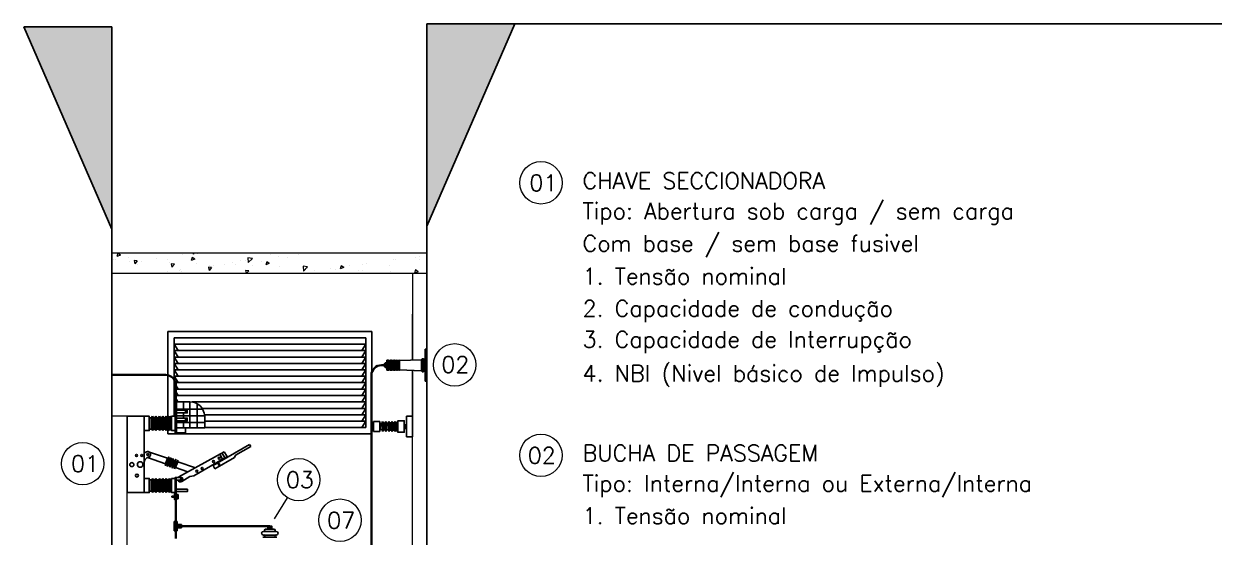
# Model space of a CAD drawing. Extents: x 2368 to 5238, y 905 to 1916.
# Drawn here: x 2409.45 to 2421.13, y 912.55 to 917.58 of the extents above; entities that cross this region are included whole.
import ezdxf

# ---------------------------------------------------------------- set-up
doc = ezdxf.new("R2010")
doc.units = 0
doc.header["$LTSCALE"] = 10
doc.layers.get('0').update_dxf_attribs({"linetype": 'CONTINUOUS'})
for name, color, linetype, lineweight in [('alvenaria', 2, 'CONTINUOUS', 15), ('TEXTO', 2, 'CONTINUOUS', 15), ('Vergalhão', 4, 'CONTINUOUS', 35)]:
    doc.layers.add(name, color=color, linetype=linetype, lineweight=lineweight)
for name, color, linetype in [('BUCHA DE PASSAGEM', 20, 'CONTINUOUS'), ('chave seccionadora', 2, 'CONTINUOUS'), ('ISOLADOR DE PEDESTAL', 2, 'CONTINUOUS'), ('JANELA VENTILAÇÃO', 1, 'CONTINUOUS'), ('TP', 1, 'CONTINUOUS'), ('TRANFORMADOR DE POTENCIAL 25KV', 20, 'CONTINUOUS')]:
    doc.layers.add(name, color=color, linetype=linetype)
doc.styles.add('CP', font='simplex.shx')

msp = doc.modelspace()

# ---------------------------------------------------------------- hatches: boundary and pattern name
h = msp.add_hatch(color=210)
h.dxf.hatch_style = 1
h.paths.add_polyline_path([(2410.318, 915.572), (2410.318, 917.554), (2409.454, 917.554)])
h.paths.add_polyline_path([(2409.454, 905.83), (2410.318, 905.83), (2410.318, 907.812)])
h = msp.add_hatch(color=210)
h.dxf.hatch_style = 1
h.paths.add_polyline_path([(2414.272, 917.583), (2413.408, 917.583), (2413.408, 915.602)])
h.paths.add_polyline_path([(2413.408, 907.842), (2413.408, 905.86), (2414.272, 905.86)])
at = {"layer": 'Vergalhão', "lineweight": -3}
h = msp.add_hatch(color=1, dxfattribs=at)
h.dxf.hatch_style = 1
h.paths.add_polyline_path([(2410.928, 912.617), (2410.96, 912.617), (2410.96, 912.646), (2411.001, 912.646), (2411.001, 912.678), (2410.96, 912.678), (2410.96, 912.706), (2410.928, 912.706)])

# ---------------------------------------------------------------- linework, layer by layer
at = {"color": 210}
for p, q in [((2410.318, 917.554), (2409.454, 917.554)), ((2409.454, 917.554), (2410.318, 915.572)), ((2410.318, 917.554), (2410.318, 905.83)), ((2410.318, 905.83), (2410.318, 917.554)), ((2410.318, 905.83), (2410.318, 917.554)), ((2410.318, 905.83), (2410.318, 917.554)), ((2413.408, 905.86), (2413.408, 917.583)), ((2413.408, 917.583), (2414.272, 917.583)), ((2414.272, 917.583), (2413.408, 915.602)), ((2413.408, 917.583), (2414.272, 917.583)), ((2413.408, 917.583), (2435.004, 917.583)), ((2413.408, 917.554), (2413.408, 905.86))]:
    msp.add_line(p, q, dxfattribs=at)
at = {"color": 1}
for p, q in [((2413.208, 913.536), (2413.208, 913.739)), ((2413.208, 913.739), (2413.268, 913.739)), ((2413.268, 913.739), (2413.268, 913.536)), ((2413.268, 913.536), (2413.208, 913.536))]:
    msp.add_line(p, q, dxfattribs=at)
at = {"layer": 'alvenaria', "color": 52, "true_color": 0xc8c92d}
for p, q in [((2410.318, 915.339), (2413.408, 915.339)), ((2410.318, 915.139), (2413.408, 915.139))]:
    msp.add_line(p, q, dxfattribs=at)
at = {"layer": 'alvenaria', "color": 52, "linetype": 'Continuous', "true_color": 0xc8c92d}
for p, q in [((2410.377, 915.335), (2410.367, 915.304)), ((2410.402, 915.318), (2410.367, 915.304)), ((2410.402, 915.318), (2410.377, 915.335)), ((2410.485, 915.292), (2410.485, 915.292)), ((2410.752, 915.289), (2410.752, 915.289)), ((2410.805, 915.334), (2410.805, 915.334)), ((2410.862, 915.279), (2410.862, 915.279)), ((2411.008, 915.322), (2411.008, 915.322)), ((2411.107, 915.294), (2411.097, 915.263)), ((2411.132, 915.277), (2411.107, 915.294)), ((2411.113, 915.339), (2411.114, 915.328)), ((2411.125, 915.339), (2411.114, 915.328)), ((2411.158, 915.33), (2411.158, 915.33)), ((2411.651, 915.292), (2411.656, 915.244)), ((2411.696, 915.285), (2411.651, 915.292)), ((2411.696, 915.285), (2411.656, 915.244)), ((2411.873, 915.32), (2411.873, 915.32)), ((2411.953, 915.303), (2411.953, 915.303)), ((2412.044, 915.295), (2412.044, 915.295)), ((2412.145, 915.328), (2412.145, 915.328)), ((2412.308, 915.333), (2412.308, 915.333)), ((2413.292, 915.296), (2413.292, 915.296)), ((2413.34, 915.303), (2413.34, 915.303)), ((2410.337, 915.27), (2410.337, 915.27)), ((2410.357, 915.275), (2410.357, 915.275)), ((2410.488, 915.251), (2410.488, 915.251)), ((2410.567, 915.26), (2410.537, 915.263)), ((2410.537, 915.263), (2410.543, 915.231)), ((2410.567, 915.26), (2410.543, 915.231)), ((2410.566, 915.228), (2410.566, 915.228)), ((2410.609, 915.259), (2410.609, 915.259)), ((2410.88, 915.248), (2410.88, 915.248)), ((2410.931, 915.228), (2410.901, 915.231)), ((2410.901, 915.231), (2410.907, 915.199)), ((2410.931, 915.228), (2410.907, 915.199)), ((2410.984, 915.167), (2410.984, 915.167)), ((2410.991, 915.176), (2410.991, 915.176)), ((2411.132, 915.277), (2411.097, 915.264)), ((2411.151, 915.236), (2411.151, 915.236)), ((2411.263, 915.189), (2411.263, 915.189)), ((2411.296, 915.196), (2411.265, 915.199)), ((2411.265, 915.199), (2411.271, 915.167)), ((2411.296, 915.196), (2411.271, 915.167)), ((2411.28, 915.218), (2411.28, 915.218)), ((2411.312, 915.218), (2411.312, 915.218)), ((2411.422, 915.225), (2411.422, 915.225)), ((2411.505, 915.244), (2411.505, 915.244)), ((2411.527, 915.227), (2411.527, 915.227)), ((2411.576, 915.269), (2411.576, 915.269)), ((2411.66, 915.164), (2411.63, 915.167)), ((2411.63, 915.167), (2411.635, 915.139)), ((2411.632, 915.26), (2411.632, 915.26)), ((2411.66, 915.164), (2411.639, 915.139)), ((2411.693, 915.213), (2411.693, 915.213)), ((2411.783, 915.259), (2411.783, 915.259)), ((2411.837, 915.253), (2411.827, 915.223)), ((2411.862, 915.236), (2411.827, 915.223)), ((2411.862, 915.236), (2411.837, 915.253)), ((2411.964, 915.202), (2411.964, 915.202)), ((2412.193, 915.208), (2412.199, 915.159)), ((2412.238, 915.201), (2412.193, 915.208)), ((2412.238, 915.201), (2412.199, 915.159)), ((2412.236, 915.19), (2412.236, 915.19)), ((2412.302, 915.164), (2412.302, 915.164)), ((2412.459, 915.187), (2412.459, 915.187)), ((2412.507, 915.179), (2412.507, 915.179)), ((2412.567, 915.213), (2412.557, 915.182)), ((2412.592, 915.196), (2412.557, 915.182)), ((2412.558, 915.196), (2412.558, 915.196)), ((2412.592, 915.196), (2412.567, 915.213)), ((2412.652, 915.212), (2412.652, 915.212)), ((2412.74, 915.169), (2412.74, 915.169)), ((2412.778, 915.167), (2412.778, 915.167)), ((2412.779, 915.229), (2412.779, 915.229)), ((2412.819, 915.232), (2412.819, 915.232)), ((2413.037, 915.22), (2413.037, 915.22)), ((2413.083, 915.27), (2413.083, 915.27)), ((2413.1, 915.271), (2413.1, 915.271)), ((2413.297, 915.172), (2413.287, 915.141)), ((2413.322, 915.155), (2413.297, 915.172)), ((2413.333, 915.271), (2413.333, 915.271)), ((2410.864, 915.159), (2410.864, 915.159)), ((2411.002, 915.153), (2411.002, 915.153)), ((2412.138, 915.144), (2412.138, 915.144)), ((2413.049, 915.156), (2413.049, 915.156)), ((2413.322, 915.155), (2413.287, 915.141)), ((2413.32, 915.144), (2413.32, 915.144))]:
    msp.add_line(p, q, dxfattribs=at)
at = {"layer": 'alvenaria'}
for p, q in [((2413.268, 915.139), (2413.268, 914.739)), ((2410.468, 913.739), (2410.318, 913.739)), ((2410.468, 908.339), (2410.468, 913.739)), ((2413.268, 908.339), (2413.268, 913.739))]:
    msp.add_line(p, q, dxfattribs=at)
at = {"layer": 'alvenaria', "lineweight": 25}
for p, q in [((2413.268, 914.739), (2413.268, 914.289)), ((2413.268, 914.189), (2413.268, 913.739))]:
    msp.add_line(p, q, dxfattribs=at)
at = {"layer": 'BUCHA DE PASSAGEM'}
for p, q in [((2413.392, 914.084), (2413.392, 914.396)), ((2413.392, 914.396), (2413.408, 914.396)), ((2413.408, 914.396), (2413.408, 914.084)), ((2412.999, 914.252), (2412.989, 914.252)), ((2412.989, 914.252), (2412.989, 914.225)), ((2412.989, 914.244), (2412.999, 914.244)), ((2412.989, 914.232), (2412.999, 914.232)), ((2412.999, 914.216), (2412.999, 914.262)), ((2412.999, 914.262), (2413.003, 914.262)), ((2412.999, 914.225), (2412.999, 914.252)), ((2413.003, 914.262), (2413.003, 914.216)), ((2413.003, 914.216), (2413.003, 914.262)), ((2413.003, 914.262), (2413.007, 914.262)), ((2413.007, 914.262), (2413.007, 914.216)), ((2413.007, 914.251), (2413.016, 914.251)), ((2413.007, 914.238), (2413.016, 914.238)), ((2413.016, 914.19), (2413.016, 914.287)), ((2413.016, 914.287), (2413.024, 914.287)), ((2413.024, 914.287), (2413.024, 914.19)), ((2413.027, 914.285), (2413.027, 914.193)), ((2413.038, 914.193), (2413.038, 914.285)), ((2413.044, 914.193), (2413.044, 914.285)), ((2413.055, 914.193), (2413.055, 914.285)), ((2413.066, 914.193), (2413.066, 914.285)), ((2413.073, 914.193), (2413.073, 914.285)), ((2413.084, 914.193), (2413.084, 914.285)), ((2413.095, 914.193), (2413.095, 914.285)), ((2413.101, 914.193), (2413.101, 914.285)), ((2413.112, 914.193), (2413.112, 914.285)), ((2413.123, 914.193), (2413.123, 914.285)), ((2413.13, 914.193), (2413.13, 914.285)), ((2413.141, 914.285), (2413.354, 914.292)), ((2413.141, 914.193), (2413.141, 914.285)), ((2413.354, 914.185), (2413.354, 914.292)), ((2413.363, 914.299), (2413.36, 914.299)), ((2413.36, 914.299), (2413.36, 914.179)), ((2413.375, 914.301), (2413.363, 914.301)), ((2413.363, 914.301), (2413.363, 914.175)), ((2413.363, 914.179), (2413.363, 914.299)), ((2413.375, 914.175), (2413.375, 914.301)), ((2413.392, 914.298), (2413.375, 914.298)), ((2413.375, 914.298), (2413.375, 914.182)), ((2413.392, 914.182), (2413.392, 914.298)), ((2412.989, 914.225), (2412.999, 914.225)), ((2413.003, 914.216), (2412.999, 914.216)), ((2413.007, 914.216), (2413.003, 914.216)), ((2413.007, 914.227), (2413.016, 914.227)), ((2413.024, 914.19), (2413.016, 914.19)), ((2413.141, 914.193), (2413.354, 914.185)), ((2413.36, 914.179), (2413.363, 914.179)), ((2413.363, 914.175), (2413.375, 914.175)), ((2413.375, 914.182), (2413.392, 914.182)), ((2413.408, 914.084), (2413.392, 914.084))]:
    msp.add_line(p, q, dxfattribs=at)
for centre, radius, start, end in [((2413.023, 914.286), 0.00356, 272.4378, 333.267), ((2413.032, 914.28), 0.00718, 38.6723, 139.9441), ((2413.041, 914.286), 0.00356, 206.733, 333.267), ((2413.05, 914.28), 0.00718, 38.6723, 139.9441), ((2413.061, 914.28), 0.00718, 38.6723, 139.9441), ((2413.069, 914.286), 0.00356, 206.733, 333.267), ((2413.078, 914.28), 0.00718, 38.6723, 139.9441), ((2413.089, 914.28), 0.00718, 38.6723, 139.9441), ((2413.098, 914.286), 0.00356, 206.733, 333.267), ((2413.107, 914.28), 0.00718, 38.6723, 139.9441), ((2413.118, 914.28), 0.00718, 38.6723, 139.9441), ((2413.127, 914.286), 0.00356, 206.733, 333.267), ((2413.135, 914.28), 0.00718, 38.6723, 139.9441), ((2413.353, 914.299), 0.00681, 279.0703, 358.9039), ((2413.023, 914.191), 0.00356, 26.733, 87.5622), ((2413.032, 914.198), 0.00718, 220.0559, 321.3277), ((2413.041, 914.191), 0.00356, 26.733, 153.267), ((2413.05, 914.198), 0.00718, 220.0559, 321.3277), ((2413.061, 914.198), 0.00718, 220.0559, 321.3277), ((2413.069, 914.191), 0.00356, 26.733, 153.267), ((2413.078, 914.198), 0.00718, 220.0559, 321.3277), ((2413.089, 914.198), 0.00718, 220.0559, 321.3277), ((2413.098, 914.191), 0.00356, 26.733, 153.267), ((2413.107, 914.198), 0.00718, 220.0559, 321.3277), ((2413.118, 914.198), 0.00718, 220.0559, 321.3277), ((2413.127, 914.191), 0.00356, 26.733, 153.267), ((2413.135, 914.198), 0.00718, 220.0559, 321.3277), ((2413.353, 914.179), 0.00681, 1.0961, 80.9297)]:
    msp.add_arc(centre, radius, start, end, dxfattribs=at)
at = {"layer": 'chave seccionadora', "color": 2}
for p, q in [((2410.953, 913.881), (2410.953, 913.816)), ((2410.953, 913.816), (2410.953, 913.881)), ((2410.953, 913.881), (2411.084, 913.881)), ((2411.022, 913.881), (2411.022, 913.798)), ((2411.084, 913.881), (2411.084, 913.624)), ((2411.209, 913.808), (2410.953, 913.808)), ((2411.022, 913.771), (2411.022, 913.721)), ((2411.156, 913.861), (2411.156, 913.624)), ((2410.634, 913.739), (2410.468, 913.739)), ((2410.468, 913.739), (2410.468, 912.99)), ((2410.634, 912.99), (2410.634, 913.739)), ((2410.685, 913.724), (2410.705, 913.724)), ((2410.716, 913.739), (2410.705, 913.724)), ((2410.726, 913.724), (2410.716, 913.739)), ((2410.716, 913.598), (2410.716, 913.739)), ((2410.726, 913.724), (2410.739, 913.724)), ((2410.75, 913.739), (2410.739, 913.724)), ((2410.76, 913.724), (2410.75, 913.739)), ((2410.75, 913.598), (2410.75, 913.739)), ((2410.76, 913.724), (2410.773, 913.724)), ((2410.784, 913.739), (2410.773, 913.724)), ((2410.794, 913.724), (2410.784, 913.739)), ((2410.784, 913.598), (2410.784, 913.739)), ((2410.794, 913.724), (2410.807, 913.724)), ((2410.794, 913.724), (2410.807, 913.724)), ((2410.817, 913.739), (2410.807, 913.724)), ((2410.828, 913.724), (2410.817, 913.739)), ((2410.817, 913.598), (2410.817, 913.739)), ((2410.828, 913.724), (2410.841, 913.724)), ((2410.828, 913.724), (2410.841, 913.724)), ((2410.828, 913.724), (2410.841, 913.724)), ((2410.851, 913.739), (2410.841, 913.724)), ((2410.862, 913.724), (2410.851, 913.739)), ((2410.851, 913.598), (2410.851, 913.739)), ((2410.862, 913.724), (2410.875, 913.724)), ((2410.862, 913.724), (2410.875, 913.724)), ((2410.862, 913.724), (2410.875, 913.724)), ((2410.885, 913.739), (2410.875, 913.724)), ((2410.896, 913.724), (2410.885, 913.739)), ((2410.885, 913.598), (2410.885, 913.739)), ((2410.904, 913.739), (2410.896, 913.724)), ((2411.229, 913.742), (2410.953, 913.742)), ((2411.229, 913.677), (2410.953, 913.677)), ((2411.022, 913.693), (2411.022, 913.624)), ((2411.229, 913.624), (2411.229, 913.742)), ((2410.685, 913.613), (2410.705, 913.613)), ((2410.716, 913.598), (2410.705, 913.613)), ((2410.716, 913.598), (2410.726, 913.613)), ((2410.726, 913.613), (2410.739, 913.613)), ((2410.75, 913.598), (2410.739, 913.613)), ((2410.75, 913.598), (2410.76, 913.613)), ((2410.76, 913.613), (2410.773, 913.613)), ((2410.784, 913.598), (2410.773, 913.613)), ((2410.784, 913.598), (2410.794, 913.613)), ((2410.794, 913.613), (2410.807, 913.613)), ((2410.817, 913.598), (2410.807, 913.613)), ((2410.817, 913.598), (2410.828, 913.613)), ((2410.828, 913.613), (2410.841, 913.613)), ((2410.851, 913.598), (2410.841, 913.613)), ((2410.851, 913.598), (2410.862, 913.613)), ((2410.862, 913.613), (2410.875, 913.613)), ((2410.885, 913.598), (2410.875, 913.613)), ((2410.885, 913.598), (2410.896, 913.613)), ((2410.896, 913.613), (2410.904, 913.598)), ((2410.953, 913.624), (2411.229, 913.624)), ((2411.668, 913.462), (2411.312, 913.255)), ((2411.531, 913.357), (2411.68, 913.443)), ((2411.68, 913.443), (2411.668, 913.462)), ((2410.668, 913.335), (2410.844, 913.271)), ((2410.865, 913.327), (2410.678, 913.391)), ((2410.877, 913.34), (2410.843, 913.254)), ((2410.844, 913.271), (2410.865, 913.327)), ((2410.855, 913.268), (2410.876, 913.324)), ((2410.877, 913.34), (2410.865, 913.327)), ((2410.899, 913.332), (2410.865, 913.247)), ((2410.866, 913.263), (2410.888, 913.32)), ((2410.876, 913.324), (2410.877, 913.34)), ((2410.888, 913.32), (2410.876, 913.324)), ((2410.877, 913.26), (2410.898, 913.316)), ((2410.899, 913.332), (2410.888, 913.32)), ((2410.921, 913.325), (2410.888, 913.239)), ((2410.888, 913.255), (2410.91, 913.312)), ((2410.91, 913.312), (2410.898, 913.316)), ((2410.899, 913.316), (2410.899, 913.332)), ((2410.899, 913.252), (2410.921, 913.309)), ((2410.921, 913.325), (2410.91, 913.312)), ((2410.944, 913.317), (2410.91, 913.231)), ((2410.91, 913.247), (2410.932, 913.305)), ((2410.921, 913.309), (2410.921, 913.325)), ((2410.932, 913.305), (2410.921, 913.309)), ((2410.921, 913.244), (2410.943, 913.301)), ((2410.944, 913.317), (2410.932, 913.305)), ((2410.966, 913.308), (2410.932, 913.223)), ((2410.932, 913.239), (2410.955, 913.297)), ((2410.943, 913.301), (2410.944, 913.317)), ((2410.955, 913.297), (2410.943, 913.301)), ((2410.943, 913.236), (2410.965, 913.293)), ((2410.966, 913.308), (2410.955, 913.297)), ((2410.965, 913.293), (2410.966, 913.308)), ((2411.138, 913.234), (2410.965, 913.293)), ((2411.42, 913.389), (2410.975, 913.145)), ((2411.448, 913.343), (2411.122, 913.154)), ((2411.329, 913.225), (2411.52, 913.336)), ((2411.404, 913.318), (2411.377, 913.366)), ((2411.425, 913.33), (2411.399, 913.377)), ((2411.448, 913.343), (2411.42, 913.389)), ((2411.52, 913.336), (2411.531, 913.357)), ((2410.843, 913.254), (2410.844, 913.271)), ((2410.843, 913.254), (2410.855, 913.268)), ((2410.855, 913.268), (2410.866, 913.263)), ((2410.865, 913.247), (2410.866, 913.263)), ((2410.865, 913.247), (2410.877, 913.26)), ((2410.877, 913.26), (2410.888, 913.255)), ((2410.888, 913.239), (2410.888, 913.255)), ((2410.888, 913.239), (2410.899, 913.252)), ((2410.899, 913.252), (2410.91, 913.247)), ((2410.91, 913.231), (2410.91, 913.247)), ((2410.91, 913.231), (2410.921, 913.244)), ((2410.921, 913.244), (2410.932, 913.239)), ((2410.932, 913.223), (2410.932, 913.239)), ((2410.932, 913.223), (2410.943, 913.236)), ((2410.943, 913.236), (2411.062, 913.193)), ((2411.312, 913.255), (2411.323, 913.235)), ((2411.323, 913.235), (2411.329, 913.225)), ((2410.685, 913.116), (2410.705, 913.116)), ((2410.716, 913.13), (2410.705, 913.116)), ((2410.726, 913.116), (2410.716, 913.13)), ((2410.716, 912.99), (2410.716, 913.13)), ((2410.726, 913.116), (2410.739, 913.116)), ((2410.75, 913.13), (2410.739, 913.116)), ((2410.76, 913.116), (2410.75, 913.13)), ((2410.75, 912.99), (2410.75, 913.13)), ((2410.76, 913.116), (2410.773, 913.116)), ((2410.784, 913.13), (2410.773, 913.116)), ((2410.794, 913.116), (2410.784, 913.13)), ((2410.784, 912.99), (2410.784, 913.13)), ((2410.794, 913.116), (2410.807, 913.116)), ((2410.794, 913.116), (2410.807, 913.116)), ((2410.817, 913.13), (2410.807, 913.116)), ((2410.828, 913.116), (2410.817, 913.13)), ((2410.817, 912.99), (2410.817, 913.13)), ((2410.828, 913.116), (2410.841, 913.116)), ((2410.828, 913.116), (2410.841, 913.116)), ((2410.828, 913.116), (2410.841, 913.116)), ((2410.851, 913.13), (2410.841, 913.116)), ((2410.862, 913.116), (2410.851, 913.13)), ((2410.851, 912.99), (2410.851, 913.13)), ((2410.862, 913.116), (2410.875, 913.116)), ((2410.862, 913.116), (2410.875, 913.116)), ((2410.862, 913.116), (2410.875, 913.116)), ((2410.885, 913.13), (2410.875, 913.116)), ((2410.896, 913.116), (2410.885, 913.13)), ((2410.885, 912.99), (2410.885, 913.13)), ((2410.904, 913.13), (2410.896, 913.116)), ((2410.946, 913.111), (2410.999, 913.111)), ((2410.949, 913.14), (2411.002, 913.14)), ((2411.083, 913.149), (2411.005, 913.099)), ((2411.122, 913.154), (2411.083, 913.149)), ((2410.634, 912.99), (2410.468, 912.99)), ((2410.685, 913.004), (2410.705, 913.004)), ((2410.716, 912.99), (2410.705, 913.004)), ((2410.716, 912.99), (2410.726, 913.004)), ((2410.726, 913.004), (2410.739, 913.004)), ((2410.75, 912.99), (2410.739, 913.004)), ((2410.75, 912.99), (2410.76, 913.004)), ((2410.76, 913.004), (2410.773, 913.004)), ((2410.784, 912.99), (2410.773, 913.004)), ((2410.784, 912.99), (2410.794, 913.004)), ((2410.794, 913.004), (2410.807, 913.004)), ((2410.817, 912.99), (2410.807, 913.004)), ((2410.817, 912.99), (2410.828, 913.004)), ((2410.828, 913.004), (2410.841, 913.004)), ((2410.851, 912.99), (2410.841, 913.004)), ((2410.851, 912.99), (2410.862, 913.004)), ((2410.862, 913.004), (2410.875, 913.004)), ((2410.885, 912.99), (2410.875, 913.004)), ((2410.885, 912.99), (2410.896, 913.004)), ((2410.896, 913.004), (2410.904, 912.99))]:
    msp.add_line(p, q, dxfattribs=at)
at = {"layer": 'chave seccionadora'}
for p, q in [((2410.934, 912.957), (2410.905, 912.957)), ((2410.905, 912.945), (2410.905, 912.957)), ((2410.934, 912.945), (2410.905, 912.945)), ((2410.951, 912.959), (2410.967, 912.959)), ((2410.951, 912.943), (2410.967, 912.943))]:
    msp.add_line(p, q, dxfattribs=at)
at = {"layer": 'chave seccionadora', "color": 2}
for points in [[(2410.94, 913.576), (2410.953, 913.576), (2410.953, 913.816), (2410.94, 913.816)], [(2410.953, 913.798), (2411.058, 913.798), (2411.058, 913.771), (2410.953, 913.771)], [(2410.634, 913.598), (2410.685, 913.598), (2410.685, 913.739), (2410.634, 913.739)], [(2410.904, 913.739), (2410.94, 913.739), (2410.94, 913.598), (2410.904, 913.598)], [(2410.953, 913.721), (2411.058, 913.721), (2411.058, 913.693), (2410.953, 913.693)], [(2410.953, 913.576), (2411.04, 913.576), (2411.04, 913.624), (2410.953, 913.624)], [(2410.634, 912.99), (2410.685, 912.99), (2410.685, 913.13), (2410.634, 913.13)], [(2410.904, 913.13), (2410.94, 913.13), (2410.94, 912.99), (2410.904, 912.99)], [(2410.949, 912.915), (2410.94, 912.915), (2410.94, 913.14), (2410.949, 913.14)], [(2411.06, 913.023), (2410.949, 913.023), (2410.949, 913.001), (2411.06, 913.001)]]:
    msp.add_lwpolyline(points, close=True, dxfattribs=at)
for points in [[(2410.705, 913.613), (2410.705, 913.724)], [(2410.726, 913.724), (2410.726, 913.613)], [(2410.739, 913.613), (2410.739, 913.724)], [(2410.76, 913.724), (2410.76, 913.613)], [(2410.773, 913.613), (2410.773, 913.724)], [(2410.794, 913.724), (2410.794, 913.613)], [(2410.807, 913.613), (2410.807, 913.724)], [(2410.828, 913.724), (2410.828, 913.613)], [(2410.841, 913.613), (2410.841, 913.724)], [(2410.862, 913.724), (2410.862, 913.613)], [(2410.875, 913.613), (2410.875, 913.724)], [(2410.896, 913.724), (2410.896, 913.613)], [(2410.705, 913.004), (2410.705, 913.116)], [(2410.726, 913.116), (2410.726, 913.004)], [(2410.739, 913.004), (2410.739, 913.116)], [(2410.76, 913.116), (2410.76, 913.004)], [(2410.773, 913.004), (2410.773, 913.116)], [(2410.794, 913.116), (2410.794, 913.004)], [(2410.807, 913.004), (2410.807, 913.116)], [(2410.828, 913.116), (2410.828, 913.004)], [(2410.841, 913.004), (2410.841, 913.116)], [(2410.862, 913.116), (2410.862, 913.004)], [(2410.875, 913.004), (2410.875, 913.116)], [(2410.896, 913.116), (2410.896, 913.004)]]:
    msp.add_lwpolyline(points, dxfattribs=at)
at = {"layer": 'chave seccionadora'}
msp.add_lwpolyline([(2410.94, 912.979), (2410.94, 912.923), (2410.934, 912.923), (2410.934, 912.979)], close=True, dxfattribs=at)
msp.add_lwpolyline([(2410.967, 912.971, -0.414214), (2410.969, 912.969), (2410.969, 912.933, -0.414214), (2410.967, 912.931), (2410.951, 912.931, -0.414214), (2410.949, 912.933), (2410.949, 912.969, -0.414214), (2410.951, 912.971)], format="xyb", close=True, dxfattribs=at)
at = {"layer": 'chave seccionadora', "color": 2}
for centre, radius in [((2411.046, 913.784), 0.00651), ((2411.046, 913.705), 0.00651), ((2410.56, 913.355), 0.00969), ((2410.611, 913.355), 0.00969), ((2410.67, 913.365), 0.00989), ((2411.316, 913.295), 0.00994), ((2411.371, 913.329), 0.00994), ((2410.514, 913.265), 0.02), ((2410.596, 913.266), 0.0269), ((2411.152, 913.2), 0.00994), ((2411.203, 913.227), 0.00994), ((2411.369, 913.268), 0.0079), ((2410.564, 913.157), 0.0145), ((2410.999, 913.125), 0.00762)]:
    msp.add_circle(centre, radius, dxfattribs=at)
for centre, radius, start, end in [((2411.081, 913.733), 0.148, 3.6385, 89.0407), ((2410.691, 913.312), 0.0851, 112.5257, 132.9513), ((2410.711, 913.266), 0.0819, 128.1163, 161.1963), ((2410.67, 913.365), 0.0276, 283.397, 112.7626), ((2410.734, 913.197), 0.152, 112.2395, 118.7053), ((2410.99, 913.122), 0.0273, 205.1588, 301.9236), ((2410.99, 913.122), 0.0273, 123.5109, 140.3119), ((2410.999, 913.125), 0.0147, 271.8086, 78.8513)]:
    msp.add_arc(centre, radius, start, end, dxfattribs=at)
at = {"layer": 'chave seccionadora'}
for centre, start, end in [((2410.951, 912.961), 180, 270), ((2410.951, 912.957), 90, 180), ((2410.951, 912.945), 180, 270), ((2410.951, 912.941), 90, 180), ((2410.967, 912.961), 270, 0), ((2410.967, 912.957), 0, 90), ((2410.967, 912.945), 270, 0), ((2410.967, 912.941), 0, 90)]:
    msp.add_arc(centre, 0.002, start, end, dxfattribs=at)
at = {"layer": 'ISOLADOR DE PEDESTAL', "color": 1}
for p, q in [((2412.864, 913.654), (2412.864, 913.622)), ((2412.865, 913.644), (2412.878, 913.644)), ((2412.945, 913.687), (2412.951, 913.668)), ((2412.951, 913.668), (2412.967, 913.669)), ((2412.951, 913.668), (2412.951, 913.608)), ((2412.967, 913.669), (2412.974, 913.688)), ((2412.967, 913.669), (2412.968, 913.607)), ((2412.974, 913.688), (2412.974, 913.59)), ((2412.974, 913.688), (2412.981, 913.67)), ((2412.981, 913.67), (2412.997, 913.671)), ((2412.981, 913.67), (2412.981, 913.606)), ((2412.997, 913.671), (2413.004, 913.688)), ((2412.997, 913.671), (2412.998, 913.606)), ((2413.004, 913.688), (2413.004, 913.59)), ((2413.004, 913.688), (2413.011, 913.671)), ((2413.011, 913.671), (2413.029, 913.673)), ((2413.011, 913.671), (2413.011, 913.605)), ((2413.036, 913.688), (2413.029, 913.673)), ((2413.029, 913.673), (2413.03, 913.604)), ((2413.036, 913.688), (2413.036, 913.59)), ((2413.043, 913.673), (2413.036, 913.688)), ((2413.043, 913.673), (2413.059, 913.674)), ((2413.043, 913.673), (2413.043, 913.603)), ((2413.059, 913.674), (2413.066, 913.688)), ((2413.059, 913.674), (2413.059, 913.602)), ((2413.066, 913.688), (2413.066, 913.59)), ((2413.066, 913.688), (2413.073, 913.675)), ((2413.073, 913.675), (2413.089, 913.676)), ((2413.073, 913.675), (2413.073, 913.601)), ((2413.089, 913.676), (2413.096, 913.688)), ((2413.089, 913.676), (2413.09, 913.601)), ((2413.096, 913.688), (2413.096, 913.59)), ((2413.096, 913.688), (2413.103, 913.677)), ((2413.103, 913.677), (2413.119, 913.678)), ((2413.103, 913.677), (2413.103, 913.6)), ((2413.119, 913.678), (2413.118, 913.599)), ((2413.119, 913.678), (2413.125, 913.694)), ((2413.206, 913.644), (2413.193, 913.644)), ((2413.208, 913.653), (2413.208, 913.622)), ((2412.865, 913.627), (2412.878, 913.627)), ((2412.951, 913.608), (2412.945, 913.59)), ((2412.951, 913.608), (2412.968, 913.607)), ((2412.968, 913.607), (2412.974, 913.59)), ((2412.974, 913.59), (2412.981, 913.606)), ((2412.981, 913.606), (2412.998, 913.606)), ((2412.998, 913.606), (2413.004, 913.59)), ((2413.004, 913.59), (2413.011, 913.605)), ((2413.011, 913.605), (2413.03, 913.604)), ((2413.03, 913.604), (2413.036, 913.59)), ((2413.036, 913.59), (2413.043, 913.603)), ((2413.043, 913.603), (2413.059, 913.602)), ((2413.059, 913.602), (2413.066, 913.59)), ((2413.066, 913.59), (2413.073, 913.601)), ((2413.073, 913.601), (2413.09, 913.601)), ((2413.09, 913.601), (2413.096, 913.59)), ((2413.096, 913.59), (2413.103, 913.6)), ((2413.103, 913.6), (2413.118, 913.599)), ((2413.118, 913.599), (2413.124, 913.582)), ((2413.206, 913.626), (2413.193, 913.626))]:
    msp.add_line(p, q, dxfattribs=at)
for points in [[(2412.865, 913.657), (2412.865, 913.619), (2412.878, 913.619), (2412.878, 913.657)], [(2412.878, 913.654), (2412.878, 913.622), (2412.883, 913.622), (2412.883, 913.654)], [(2412.883, 913.659), (2412.883, 913.618), (2412.886, 913.618), (2412.886, 913.659)], [(2412.886, 913.687), (2412.886, 913.59), (2412.945, 913.59), (2412.945, 913.687)], [(2413.124, 913.694), (2413.124, 913.582), (2413.186, 913.582), (2413.186, 913.694)], [(2413.189, 913.659), (2413.189, 913.617), (2413.186, 913.617), (2413.186, 913.659)], [(2413.193, 913.654), (2413.193, 913.621), (2413.189, 913.621), (2413.189, 913.654)], [(2413.206, 913.656), (2413.206, 913.619), (2413.193, 913.619), (2413.193, 913.656)]]:
    msp.add_lwpolyline(points, close=True, dxfattribs=at)
for centre, start, end in [((2412.867, 913.654), 122.0628, 180.1029), ((2412.867, 913.647), 179.8971, 237.9372), ((2412.867, 913.641), 122.0628, 180.1029), ((2413.204, 913.653), 359.8971, 57.9372), ((2413.204, 913.647), 302.0628, 0.1029), ((2413.204, 913.64), 359.8971, 57.9372), ((2412.867, 913.63), 179.8971, 237.9372), ((2412.867, 913.624), 122.0628, 180.1029), ((2412.867, 913.622), 179.8971, 237.9372), ((2413.204, 913.63), 302.0628, 0.1029), ((2413.204, 913.623), 359.8971, 57.9372), ((2413.204, 913.622), 302.0628, 0.1029)]:
    msp.add_arc(centre, 0.00377, start, end, dxfattribs=at)
at = {"layer": 'JANELA VENTILAÇÃO', "color": 9, "true_color": 0xc7c8ca}
for p, q in [((2412.868, 914.568), (2410.868, 914.568)), ((2410.868, 914.568), (2410.868, 913.724)), ((2412.808, 914.508), (2410.928, 914.508)), ((2410.928, 914.508), (2410.928, 913.739)), ((2412.808, 913.628), (2412.808, 914.508)), ((2412.868, 913.568), (2412.868, 914.568)), ((2412.808, 914.445), (2410.928, 914.445)), ((2410.928, 914.445), (2410.967, 914.382)), ((2412.808, 914.382), (2410.928, 914.382)), ((2410.928, 914.382), (2410.967, 914.319)), ((2412.808, 914.445), (2412.769, 914.382)), ((2412.808, 914.382), (2412.769, 914.319)), ((2412.808, 914.319), (2410.928, 914.319)), ((2410.928, 914.319), (2410.967, 914.256)), ((2412.808, 914.256), (2410.928, 914.256)), ((2410.928, 914.256), (2410.967, 914.193)), ((2412.808, 914.319), (2412.769, 914.256)), ((2412.808, 914.256), (2412.769, 914.193)), ((2412.808, 914.193), (2410.928, 914.193)), ((2410.928, 914.193), (2410.967, 914.13)), ((2412.808, 914.13), (2410.928, 914.13)), ((2410.928, 914.13), (2410.967, 914.068)), ((2412.808, 914.193), (2412.769, 914.13)), ((2412.808, 914.13), (2412.769, 914.068)), ((2412.808, 914.068), (2410.928, 914.068)), ((2410.928, 914.068), (2410.967, 914.005)), ((2412.808, 914.005), (2410.928, 914.005)), ((2410.928, 914.005), (2410.967, 913.942)), ((2412.808, 914.068), (2412.769, 914.005)), ((2412.808, 914.005), (2412.769, 913.942)), ((2412.808, 913.942), (2410.928, 913.942)), ((2410.928, 913.942), (2410.965, 913.881)), ((2410.953, 913.879), (2410.928, 913.879)), ((2410.928, 913.879), (2410.953, 913.838)), ((2412.808, 913.879), (2411.106, 913.879)), ((2412.808, 913.942), (2412.769, 913.879)), ((2412.808, 913.879), (2412.769, 913.816)), ((2410.953, 913.816), (2410.928, 913.816)), ((2410.928, 913.816), (2410.94, 913.797)), ((2412.808, 913.816), (2411.204, 913.816)), ((2412.808, 913.816), (2412.769, 913.753)), ((2410.94, 913.753), (2410.928, 913.753)), ((2410.928, 913.753), (2410.937, 913.739)), ((2412.808, 913.753), (2411.228, 913.753)), ((2412.808, 913.69), (2411.229, 913.69)), ((2412.808, 913.753), (2412.769, 913.69)), ((2412.808, 913.69), (2412.769, 913.628)), ((2410.868, 913.613), (2410.868, 913.568)), ((2410.868, 913.568), (2412.868, 913.568)), ((2411.229, 913.628), (2412.808, 913.628))]:
    msp.add_line(p, q, dxfattribs=at)
at = {"layer": 'JANELA VENTILAÇÃO'}
msp.add_line((2410.928, 913.599), (2410.94, 913.599), dxfattribs=at)
at = {"layer": 'TEXTO', "color": 2}
msp.add_line((2411.913, 912.732), (2412.042, 912.94), dxfattribs=at)
at = {"layer": 'TEXTO', "color": 1}
for centre in [(2414.527, 916.026), (2414.527, 913.356)]:
    msp.add_circle(centre, 0.208, dxfattribs=at)
at = {"layer": 'TEXTO', "color": 2}
for centre in [(2413.681, 914.242), (2410.032, 913.274), (2412.151, 913.117), (2412.556, 912.72)]:
    msp.add_circle(centre, 0.208, dxfattribs=at)
at = {"layer": 'TP'}
for p, q in [((2411.93, 912.611), (2411.805, 912.611)), ((2411.815, 912.624), (2411.822, 912.631)), ((2411.815, 912.611), (2411.815, 912.624)), ((2411.822, 912.631), (2411.914, 912.631)), ((2411.921, 912.624), (2411.914, 912.631)), ((2411.921, 912.611), (2411.921, 912.624)), ((2411.799, 912.554), (2411.936, 912.554)), ((2411.805, 912.575), (2411.93, 912.575))]:
    msp.add_line(p, q, dxfattribs=at)
for centre, radius, start, end in [((2411.805, 912.593), 0.0178, 90, 270), ((2411.93, 912.593), 0.0178, 270, 90), ((2411.809, 912.565), 0.0108, 270, 90), ((2411.927, 912.565), 0.0108, 90, 270)]:
    msp.add_arc(centre, radius, start, end, dxfattribs=at)
at = {"layer": 'TRANFORMADOR DE POTENCIAL 25KV'}
for p, q in [((2411.89, 912.635), (2411.845, 912.635)), ((2411.854, 912.662), (2411.85, 912.662)), ((2411.861, 912.662), (2411.854, 912.662)), ((2411.857, 912.647), (2411.857, 912.658)), ((2411.875, 912.662), (2411.861, 912.662)), ((2411.875, 912.662), (2411.882, 912.662)), ((2411.885, 912.662), (2411.882, 912.662)), ((2411.887, 912.639), (2411.887, 912.647))]:
    msp.add_line(p, q, dxfattribs=at)
for points in [[(2411.89, 912.631), (2411.89, 912.638, 0.414214), (2411.888, 912.639), (2411.847, 912.639, 0.414214), (2411.845, 912.637), (2411.845, 912.631)], [(2411.878, 912.647), (2411.878, 912.658, 0.414214), (2411.875, 912.662)]]:
    msp.add_lwpolyline(points, format="xyb", dxfattribs=at)
for points in [[(2411.847, 912.658), (2411.847, 912.647), (2411.849, 912.647), (2411.849, 912.639)], [(2411.849, 912.647), (2411.887, 912.647), (2411.888, 912.647), (2411.888, 912.658)]]:
    msp.add_lwpolyline(points, dxfattribs=at)
for centre, start, end in [((2411.85, 912.658), 90, 180), ((2411.854, 912.658), 0, 90), ((2411.861, 912.658), 90, 180), ((2411.882, 912.658), 90, 180), ((2411.885, 912.658), 0, 90)]:
    msp.add_arc(centre, 0.0035, start, end, dxfattribs=at)
at = {"layer": 'Vergalhão', "color": 5}
for p, q in [((2412.989, 914.239), (2412.964, 914.239)), ((2410.846, 914.143), (2410.325, 914.143)), ((2412.864, 914.139), (2412.864, 910.339)), ((2410.946, 913.816), (2410.946, 914.043)), ((2410.944, 912.651), (2410.944, 912.915)), ((2410.944, 912.617), (2410.944, 912.541)), ((2411.868, 912.662), (2411.001, 912.662))]:
    msp.add_line(p, q, dxfattribs=at)
at = {"layer": 'Vergalhão', "color": 1, "lineweight": -3}
for p, q in [((2410.96, 912.706), (2410.928, 912.706)), ((2410.928, 912.706), (2410.928, 912.617)), ((2410.928, 912.617), (2410.96, 912.617)), ((2410.96, 912.678), (2410.96, 912.706)), ((2411.001, 912.678), (2410.96, 912.678)), ((2410.96, 912.646), (2411.001, 912.646)), ((2410.96, 912.617), (2410.96, 912.646)), ((2411.001, 912.646), (2411.001, 912.678)), ((2411.001, 912.662), (2411.001, 912.662))]:
    msp.add_line(p, q, dxfattribs=at)
at = {"layer": 'Vergalhão', "color": 5}
for centre, start, end in [((2412.964, 914.139), 90, 180), ((2410.846, 914.043), 0, 90)]:
    msp.add_arc(centre, 0.1, start, end, dxfattribs=at)

# ---------------------------------------------------------------- texts
at = {"layer": 'TEXTO', "color": 1, "style": 'CP'}
for s, p in [('01', (2414.414, 915.945)), ('CHAVE SECCIONADORA', (2414.935, 915.966)), ('02', (2414.398, 913.275)), ('BUCHA DE PASSAGEM', (2414.935, 913.297))]:
    msp.add_text(s, height=0.16, dxfattribs=at).set_placement(p)
at = {"layer": 'TEXTO', "color": 2, "style": 'CP'}
for s, p in [('Tipo: Abertura sob carga / sem carga', (2414.935, 915.67)), ('Com base / sem base fusivel', (2414.935, 915.352)), ('1. Tensão nominal', (2414.935, 915.031)), ('2. Capacidade de condução', (2414.935, 914.715)), ('3. Capacidade de Interrupção', (2414.935, 914.411)), ('02', (2413.55, 914.165)), ('4. NBI (Nivel básico de Impulso)', (2414.935, 914.079)), ('01', (2409.918, 913.194)), ('03', (2412.025, 913.036)), ('Tipo: Interna/Interna ou Externa/Interna', (2414.935, 913)), ('1. Tensão nominal', (2414.935, 912.683)), ('07', (2412.43, 912.639))]:
    msp.add_text(s, height=0.16, dxfattribs=at).set_placement(p)

doc.saveas('drawing.dxf')
